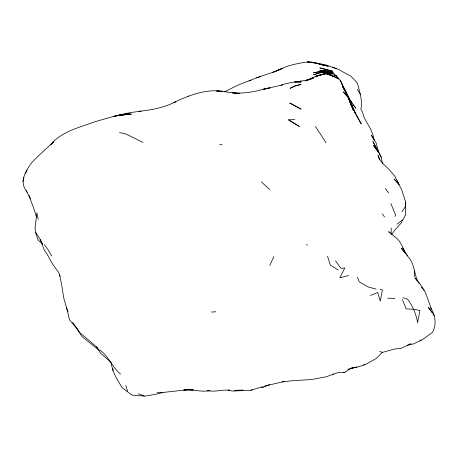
<?xml version="1.0" encoding="UTF-8"?>
<svg xmlns="http://www.w3.org/2000/svg" width="458" height="458" viewBox="0 0 458 458"><rect width="100%" height="100%" fill="white"/><g stroke="black" fill="none" stroke-linecap="round" stroke-linejoin="round"><path stroke-width="0.69" d="M379.567 159.842L378.039 155.348L379.585 159.47L383.615 164.365L388.642 169.031L394.899 176.227L401.769 190.013L405.708 202.196L405.158 207.131L401.901 211.619M25.871 190.265C19.207 181.053 26.158 169.992 31.945 162.401C38.953 155.216 46.407 148.358 53.935 141.648L50.718 144.533C61.796 131.332 79.331 127.616 94.692 121.822C109.886 117.483 125.32 112.548 141.11 111.283L139.003 111.277C151.735 110.086 164.359 107.447 175.872 101.699L173.914 102.529C186.286 96.518 199.528 91.297 213.422 90.787C222.33 90.678 230.952 93.106 239.832 93.403L232.217 92.837C242.671 93.753 253.326 92.029 263.396 89.258L282.26 84.948L281.435 85.119C291.763 81.095 303.225 82.137 313.547 78.066L306.837 80.385M22.9 181.534L23.959 177.486M269.739 265.468L273.781 256.68M25.688 173.307L27.119 170.29M411.152 343.569L401.156 348.315L394.899 348.962L382.378 352.385L376.121 358.574L365.089 364.648L358.288 366.864L351.091 368.221L344.834 372.388L338.577 372.383L326.062 376.814L311.24 379.573L292.691 380.655L282.363 381.92M394.899 216.462L395.678 215.208L390.869 203.535M391.63 234.679L394.664 230.248L401.156 223.046L405.639 214.636L405.708 202.196M407.414 345.2L413.671 343.866L419.929 340.821L420.896 339.842M363.606 365.158L364.631 364.225M397.16 224.191L402.313 219.943M332.319 374.598L333.458 373.883M228.439 389.998L232.195 391.08L250.967 390.262L252.106 389.626M224.695 91.921C233.099 87.26 241.818 83.15 250.967 80.179L249.106 80.911C259.823 75.919 271.531 73.503 282.254 68.488L272.292 72.616L286.708 66.49L293.939 64.401L304.467 62.288L310.759 61.916L326.062 64.979L338.577 69.49L351.091 76.343L357.349 83.047C359.627 91.657 362.742 100.394 360.893 109.319L362.312 111.632L364.207 117.763L370.402 128.641L372.841 134.463L374.243 140.228M307.266 80.396L312.917 77.831M294.185 86.476L290.069 88.314L295.015 85.732L301.032 84.404L294.775 86.218M188.078 96.254L188.387 96.123M419.929 340.821L422.247 339.836L432.444 332.405C436.623 325.254 435.501 315.928 431.356 308.967L425.276 292.061L419.929 283.811L414.914 277.794L417.267 280.783M250.967 390.262L260.259 387.331L263.482 387.09L269.739 384.543M370.402 295.45L377.798 292.496L380.3 301.169L382.378 289.851L380.083 289.244M305.263 80.808C313.97 77.448 322.627 72.066 332.319 73.944L326.062 72.312L321.659 72.215L330.058 72.45L326.062 72.312L329.268 73.486M282.26 381.943L284.132 381.256M315.533 76.812L324.15 73.652L332.319 73.944M260.321 76.583L256.251 77.808M298.633 81.707L301.032 81.112L298.988 81.667M264.575 386.1L282.065 381.966M348.486 275.573L339.819 277.794L344.834 267.919L341.055 268.422L335.519 260.865M347.943 369.2L356.805 367.087L351.091 368.221M163.037 392.506L154.123 394.59L144.928 396.107M326.062 70.429L313.547 72.822L326.062 70.429L319.804 70.561L321.922 70.801M129.889 113.241L119.555 115.118L120.374 114.969M163.964 392.346L188.393 389.655L193.333 389.838L183.704 389.987C192.452 389.248 201.136 392.266 209.953 390.691M211.424 312.053L215.878 311.789M288.517 119.819L299.217 126.385L288.517 119.819L294.775 119.567M234.341 390.319L242.986 390.079M157.1 392.661L163.357 392.5M222.462 91.216L216.611 91.05L219.68 91.159M325.077 71.574L320.285 71.419L326.062 71.167L332.319 72.204M326.445 71.614L328.5 71.683M387.628 298.175L394.899 298.49M261.398 386.987L263.482 387.09M144.173 396.067L132.07 395.122L122.074 387.628L115.748 376.825L113.103 371.129M328.999 71.597L331.123 71.837L326.062 69.439L319.804 67.944L332.319 71.127L334.329 74.711M207.165 390.451C214.71 392.54 222.262 389.151 229.927 390.393L228.594 390.021M219.68 144.43L222.153 144.825M311.451 62.569L307.289 61.882L313.547 62.586L328.226 66.278L313.547 62.477M312.837 62.798L314.222 63.021M315.614 63.25L319.776 63.937M119.555 132.597L125.813 133.931L142.902 142.427M326.062 69.439L332.319 71.127M376.121 289.107L368.255 286.989L359.227 281.773L357.349 277.147M332.319 72.879L326.062 71.167L319.804 72.593L313.575 74.774L326.062 71.167L327.287 71.734M343.586 372.051L344.834 372.388M402.92 297.74L407.414 299.045C412.767 305.938 416.19 314.102 417.593 322.701L419.929 310.41L413.671 309.333L406.109 308.847L402.37 299.458M332.319 67.16L336.63 68.654M333.756 75.123L336.321 76.062L340.575 80.826L343.094 86.596L346.282 91.984L353.387 109.559L355.414 113.384L351.091 103.869M379.711 351.412L382.378 352.385M138.327 393.737L144.585 396.118M334.632 75.123L336.47 75.971L338.577 78.994M338.285 270.02L330.367 265.113L327.556 256.262M110.956 362.324L100.777 353.364L96.661 346.964L79.749 332.577L72.656 322.22M331.237 71.769L336.47 75.971M261.346 181.906L269.739 189.572M77.087 328.432L75.747 327.344L69.49 319.753L67.418 310.793L63.839 298.41L61.395 283.244L59.614 274.989L58.63 272.516L52.241 263.51L46.418 252.919L44.46 250.429L40.356 239.706L35.472 232.149L35.043 228.324L36.903 212.798L38.197 219.273M390.073 232.899L388.642 231.696L394.899 236.838C402.588 241.927 402.977 251.751 409.171 258.003C414.519 264.644 414.187 273.781 417.73 281.155M99.787 349.912C108.592 356.364 112.244 367.196 120.517 374.072M398.998 184.391L394.212 179.135L398.998 184.391L397.183 180.847M352.86 104.682L355.849 108.14L349.231 99.117M407.414 255.484L401.357 248.293L405.25 253.039L402.725 248.018M421.429 287.051L424.102 290.332M432.444 312.762L428.264 307.186L431.865 312.339M385.27 188.421L388.642 192.967M96.661 346.964L99.111 350.307L82.005 336.596L76.549 328.123M382.384 213.92L384.543 216.909M44.386 244.606L48.056 249.713L51.828 256.045M432.667 313.484L434.264 315.774M42.365 244.303L41.283 242.729L38.203 240.318L35.472 232.149M315.39 126.402L326.062 142.827M430.646 307.885L431.356 308.967M26.198 190.665L27.234 192.28M418.051 281.779L419.179 283.536M352.128 103.061L347.37 95.373M357.349 89.384L360.515 94.646M356.147 115.193L361.333 124.026L353.57 109.456L347.067 94.108L350.983 103.594L348.727 97.8L342.647 86.86L348.727 97.8L355.86 114.557M306.671 244.206L307.289 245.322M343.385 87.129L344.834 89.779L341.931 83.917M26.054 190.585L29.484 196.854M381.205 157.174L372.955 141.619L381.205 157.174L382.459 163.592M30.589 198.783L28.963 195.703L34.31 209.798L36.388 217.018M373.722 139.57L371.478 135.247L376.127 142.959L378.829 152.68M40.356 239.706L42.48 244.103M347.256 95.567L348.143 97.428M348.733 98.665L351.091 103.623L348.572 97.892L353.118 108.912M340.575 80.826L343.094 86.596M66.381 307.799L68.076 311.721M59.614 274.989L60.17 276.283M350.599 103.949L353.038 109.765L348.641 97.846L345.853 92.23L347.204 95.482M349.099 100.033L350.444 103.285L348.641 97.846L343.38 91.984L348.641 97.846L350.381 103.268M125.818 385.464L127.662 391.63M110.813 362.358L113.029 370.86L112.782 368.238M414.507 270.34L414.65 276.517M391.149 227.947L391.241 234.57M307.289 80.053L305.326 80.803L307.289 80.053M319.804 75.186L316.02 76.183L326.062 73.664L334.907 76.875L338.577 78.896L327.796 73.755L334.907 76.875L326.062 73.664L319.804 75.186M269.739 87.913L263.482 89.23L269.739 87.913M119.555 115.273L113.292 116.447L125.813 114.323L119.555 115.273L131.383 114.099L119.555 115.273M300.969 82.016L294.775 82.016L300.969 82.016M320.617 64.383L319.804 64.246L326.062 65.671L320.617 64.383M296.2 106.445L289.708 102.97L301.032 109.159L296.2 106.445M376.121 148.982L373.556 145.535L378.84 152.674L376.121 148.982"/></g></svg>
